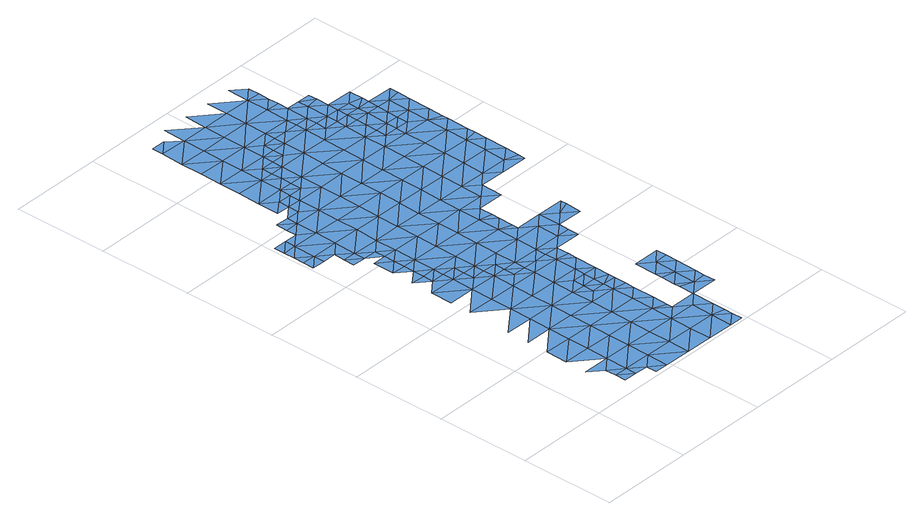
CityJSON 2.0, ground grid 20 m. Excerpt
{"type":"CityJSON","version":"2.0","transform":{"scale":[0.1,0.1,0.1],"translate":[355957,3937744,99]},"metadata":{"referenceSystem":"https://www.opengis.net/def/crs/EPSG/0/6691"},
"CityObjects":{
"waterbody1":{"type":"WaterBody","attributes":{"name":"9","class":"1140","function":"1","WaterBodyRiverFloodingRiskAttribute.description":"5","WaterBodyRiverFloodingRiskAttribute.rankOrg":"2","WaterBodyRiverFloodingRiskAttribute.adminType":"2","WaterBodyRiverFloodingRiskAttribute.scale":"L1"},"geometry":[{"type":"MultiSurface","lod":"1","boundaries":[[[0,1,2]],[[3,4,0]],[[0,2,3]],[[5,4,6]],[[6,7,8]],[[4,3,6]],[[2,9,3]],[[10,8,11]],[[9,12,3]],[[8,7,11]],[[13,9,14]],[[3,15,6]],[[16,17,18]],[[13,12,9]],[[10,11,16]],[[6,19,7]],[[15,19,6]],[[17,20,21]],[[3,12,15]],[[13,22,12]],[[11,7,23]],[[16,11,23]],[[12,24,15]],[[7,19,23]],[[25,17,16]],[[26,27,20]],[[28,29,30]],[[25,20,17]],[[29,27,26]],[[31,16,23]],[[12,22,24]],[[32,33,34]],[[30,35,36]],[[16,31,25]],[[34,36,32]],[[15,24,37]],[[35,30,29]],[[19,15,38]],[[20,39,26]],[[23,19,38]],[[40,24,22]],[[41,42,43]],[[15,37,38]],[[43,33,41]],[[44,29,26]],[[45,43,42]],[[20,25,46]],[[47,36,35]],[[48,35,29]],[[31,23,49]],[[50,37,24]],[[49,23,38]],[[20,46,39]],[[45,42,51]],[[44,48,29]],[[52,47,35]],[[48,53,35]],[[40,22,54]],[[55,51,56]],[[25,31,57]],[[53,52,35]],[[26,39,44]],[[31,49,57]],[[25,58,46]],[[50,24,40]],[[38,37,50]],[[59,49,38]],[[25,57,60]],[[61,48,44]],[[39,62,44]],[[58,25,60]],[[59,38,50]],[[54,63,40]],[[59,64,49]],[[39,46,65]],[[66,61,44]],[[62,67,44]],[[68,63,54]],[[57,69,60]],[[64,70,49]],[[67,66,44]],[[39,65,62]],[[40,63,50]],[[46,58,65]],[[57,49,70]],[[50,71,59]],[[72,73,60]],[[57,70,69]],[[60,69,72]],[[58,60,73]],[[74,75,76]],[[76,75,77]],[[63,78,50]],[[79,80,74]],[[81,64,59]],[[82,62,65]],[[83,59,71]],[[50,78,71]],[[81,59,83]],[[84,69,70]],[[58,85,65]],[[75,86,77]],[[87,88,68]],[[68,88,63]],[[65,89,82]],[[90,64,81]],[[58,73,91]],[[70,64,90]],[[85,89,65]],[[90,92,70]],[[63,93,78]],[[94,63,88]],[[95,96,97]],[[98,71,78]],[[95,77,96]],[[73,99,91]],[[85,58,91]],[[84,70,100]],[[93,63,94]],[[70,92,100]],[[75,101,86]],[[77,86,96]],[[99,102,91]],[[78,93,98]],[[101,103,86]],[[104,89,85]],[[105,106,107]],[[97,96,108]],[[105,97,106]],[[85,91,109]],[[110,111,86]],[[86,111,96]],[[91,102,109]],[[110,86,103]],[[97,108,106]],[[112,85,109]],[[107,113,114]],[[115,108,96]],[[104,85,116]],[[116,85,112]],[[117,115,96]],[[118,113,107]],[[96,111,117]],[[119,114,120]],[[118,107,106]],[[114,113,120]],[[121,108,115]],[[108,122,106]],[[122,118,106]],[[115,123,121]],[[124,113,118]],[[108,121,122]],[[123,125,121]],[[118,122,124]],[[126,127,121]],[[128,113,129]],[[121,125,126]],[[122,121,127]],[[113,124,129]],[[122,127,130]],[[124,122,131]],[[127,132,130]],[[131,122,130]],[[129,124,131]],[[132,133,130]],[[134,129,135]],[[129,131,135]],[[131,130,136]],[[130,133,136]],[[137,135,131]],[[136,133,138]],[[137,139,135]],[[140,131,136]],[[138,141,136]],[[137,131,140]],[[142,140,136]],[[141,142,136]],[[143,144,145]],[[144,141,146]],[[146,145,144]],[[147,137,140]],[[148,147,140]],[[148,140,142]],[[149,142,141]],[[144,149,141]],[[147,150,137]],[[150,151,137]],[[152,153,143]],[[154,137,151]],[[155,142,149]],[[144,143,153]],[[153,156,144]],[[144,156,149]],[[157,155,149]],[[157,149,156]],[[158,155,157]]]}]},
"waterbody2":{"type":"WaterBody","attributes":{"name":"9","class":"1140","function":"1","WaterBodyRiverFloodingRiskAttribute.description":"5","WaterBodyRiverFloodingRiskAttribute.rankOrg":"1","WaterBodyRiverFloodingRiskAttribute.adminType":"2","WaterBodyRiverFloodingRiskAttribute.scale":"L1"},"geometry":[{"type":"MultiSurface","lod":"1","boundaries":[[[84,159,160]],[[159,84,100]],[[72,84,160]],[[99,160,102]],[[99,72,160]],[[160,159,102]],[[69,84,72]],[[73,72,99]]]}]},
"waterbody3":{"type":"WaterBody","attributes":{"name":"9","class":"1140","function":"1","WaterBodyRiverFloodingRiskAttribute.description":"5","WaterBodyRiverFloodingRiskAttribute.rankOrg":"1","WaterBodyRiverFloodingRiskAttribute.adminType":"2","WaterBodyRiverFloodingRiskAttribute.scale":"L1"},"geometry":[{"type":"MultiSurface","lod":"1","boundaries":[[[74,101,75]],[[110,161,111]],[[111,161,162]],[[162,163,125]],[[125,163,164]],[[133,164,165]],[[138,133,165]],[[141,138,165]],[[166,167,168]],[[169,170,168]],[[171,172,173]],[[171,174,172]],[[175,172,174]],[[176,175,174]],[[175,176,177]],[[175,177,178]],[[32,36,179]],[[32,179,33]],[[33,179,180]],[[41,33,180]],[[42,41,180]],[[42,180,181]],[[182,181,180]],[[182,183,181]],[[184,183,182]],[[185,184,182]],[[186,184,185]],[[187,188,186]],[[186,188,184]],[[189,184,188]],[[190,189,188]],[[191,190,188]],[[192,190,193]],[[193,190,191]],[[194,193,191]],[[195,196,194]],[[195,197,196]],[[196,198,199]],[[200,201,202]],[[152,143,203]],[[198,204,199]],[[204,205,199]],[[132,164,133]],[[132,127,164]],[[126,164,127]],[[126,125,164]],[[123,162,125]],[[123,115,162]],[[117,162,115]],[[117,111,162]],[[110,103,161]],[[103,206,161]],[[207,206,103]],[[103,101,207]],[[161,206,208]],[[206,192,208]],[[209,192,206]],[[192,209,210]],[[210,209,211]],[[210,211,189]],[[189,211,212]],[[213,212,211]],[[212,183,189]],[[212,214,183]],[[215,214,212]],[[214,56,183]],[[55,56,214]],[[216,152,203]],[[205,216,203]],[[217,171,173]],[[74,80,207]],[[80,209,207]],[[218,209,80]],[[218,213,209]],[[219,213,218]],[[220,213,219]],[[220,215,213]],[[221,215,220]],[[221,222,215]],[[223,222,221]],[[224,225,221]],[[221,226,224]],[[227,226,220]],[[228,227,220]],[[227,228,229]],[[230,218,231]],[[67,82,232]],[[232,233,234]],[[233,116,235]],[[236,237,235]],[[238,237,236]],[[239,240,241]],[[242,240,243]],[[242,243,244]],[[245,244,246]],[[246,52,53]],[[246,66,245]],[[242,241,240]],[[242,247,241]],[[248,247,242]],[[238,248,237]],[[233,235,237]],[[234,233,237]],[[234,237,248]],[[234,248,242]],[[234,242,244]],[[234,244,245]],[[232,234,245]],[[66,232,245]],[[232,66,67]],[[62,82,67]],[[61,66,246]],[[61,246,48]],[[53,48,246]],[[249,168,170]],[[250,168,249]],[[168,250,166]],[[47,52,179]],[[251,179,52]],[[251,52,246]],[[251,246,244]],[[252,180,251]],[[244,252,251]],[[243,252,244]],[[243,185,252]],[[243,253,185]],[[240,253,243]],[[254,186,253]],[[253,177,254]],[[255,177,253]],[[240,255,253]],[[255,240,239]],[[256,238,257]],[[236,257,238]],[[258,236,235]],[[258,235,259]],[[259,235,116]],[[104,116,233]],[[104,233,89]],[[89,233,232]],[[82,89,232]],[[205,203,199]],[[199,203,260]],[[199,260,261]],[[262,199,261]],[[196,199,262]],[[194,196,262]],[[262,193,194]],[[262,208,193]],[[263,208,262]],[[261,263,262]],[[162,161,163]],[[163,161,263]],[[163,263,261]],[[260,163,261]],[[165,164,163]],[[165,163,260]],[[146,141,165]],[[145,146,165]],[[145,165,260]],[[203,145,260]],[[143,145,203]],[[167,264,168]],[[168,264,169]],[[264,265,169]],[[265,202,169]],[[200,198,201]],[[161,208,263]],[[196,201,198]],[[197,201,196]],[[201,197,266]],[[197,267,266]],[[267,197,195]],[[268,267,195]],[[268,195,194]],[[268,194,191]],[[187,268,191]],[[269,268,187]],[[254,269,187]],[[254,176,269]],[[176,270,269]],[[269,270,267]],[[267,270,271]],[[36,47,179]],[[251,180,179]],[[182,180,252]],[[182,252,185]],[[253,186,185]],[[187,191,188]],[[254,187,186]],[[269,267,268]],[[223,221,225]],[[222,214,215]],[[221,220,226]],[[213,215,212]],[[220,219,228]],[[230,219,218]],[[209,213,211]],[[206,207,209]],[[101,74,207]],[[218,80,79]],[[79,231,218]],[[266,267,271]],[[272,266,271]],[[272,273,266]],[[271,274,272]],[[274,271,275]],[[176,174,270]],[[177,176,254]],[[178,177,255]],[[256,257,276]],[[277,55,278]],[[51,42,181]],[[51,181,56]],[[278,55,214]],[[278,214,222]],[[56,181,183]],[[189,183,184]],[[210,189,190]],[[192,210,190]],[[208,192,193]],[[279,280,169]],[[273,279,266]],[[171,281,282]],[[201,266,279]],[[171,217,281]],[[281,275,282]],[[283,279,273]],[[283,280,279]],[[280,170,169]],[[284,276,257]],[[236,284,257]],[[201,279,202]],[[202,279,169]],[[271,270,282]],[[282,270,174]],[[171,282,174]],[[275,271,282]]]}]},
"waterbody4":{"type":"WaterBody","attributes":{"name":"9","class":"1140","function":"1","WaterBodyRiverFloodingRiskAttribute.description":"5","WaterBodyRiverFloodingRiskAttribute.rankOrg":"1","WaterBodyRiverFloodingRiskAttribute.adminType":"2","WaterBodyRiverFloodingRiskAttribute.scale":"L1"},"geometry":[{"type":"MultiSurface","lod":"1","boundaries":[[[285,286,287]],[[288,285,287]],[[289,290,291]],[[292,291,287]],[[293,288,290]],[[290,288,287]],[[287,291,290]],[[294,98,295]],[[296,292,295]],[[295,292,287]],[[287,286,295]],[[296,295,297]],[[294,295,286]],[[289,298,290]],[[298,293,290]],[[98,297,295]]]}]},
"waterbody5":{"type":"WaterBody","attributes":{"name":"9","class":"1140","function":"1","WaterBodyRiverFloodingRiskAttribute.description":"5","WaterBodyRiverFloodingRiskAttribute.rankOrg":"2","WaterBodyRiverFloodingRiskAttribute.adminType":"2","WaterBodyRiverFloodingRiskAttribute.scale":"L1"},"geometry":[{"type":"MultiSurface","lod":"1","boundaries":[[[216,299,152]],[[300,299,205]],[[204,198,300]],[[200,300,198]],[[216,205,299]],[[301,152,299]],[[200,265,300]],[[200,202,265]],[[167,301,299]],[[166,301,167]],[[300,205,204]],[[265,264,300]],[[299,300,264]],[[167,299,264]]]}]},
"waterbody6":{"type":"WaterBody","attributes":{"name":"9","class":"1140","function":"1","WaterBodyRiverFloodingRiskAttribute.description":"5","WaterBodyRiverFloodingRiskAttribute.rankOrg":"1","WaterBodyRiverFloodingRiskAttribute.adminType":"2","WaterBodyRiverFloodingRiskAttribute.scale":"L1"},"geometry":[{"type":"MultiSurface","lod":"1","boundaries":[[[156,302,303]],[[156,153,302]],[[301,153,152]],[[301,302,153]],[[301,304,302]],[[304,301,166]],[[303,302,304]]]}]}
},
"vertices":[
[110,57,1],[110,34,1],[138,34,1],[138,57,1],[110,80,1],[83,104,1],[139,103,1],[140,149,1],[83,150,1],[166,33,1],[84,196,1],[141,195,1],[195,56,1],[194,10,1],[166,10,1],[196,102,1],[141,242,1],[142,288,1],[85,242,1],[197,148,1],[143,334,1],[85,289,1],[251,9,1],[197,194,1],[252,55,1],[199,287,1],[144,380,1],[87,381,1],[88,427,1],[144,426,1],[88,474,1],[198,241,1],[118,519,1],[118,542,1],[89,520,1],[145,473,1],[117,496,1],[252,101,1],[253,147,1],[200,379,1],[308,54,1],[118,565,1],[119,589,1],[90,566,1],[201,425,1],[91,612,1],[200,333,1],[145,496,1],[173,449,1],[254,193,1],[309,100,1],[119,612,1],[174,495,1],[173,472,1],[308,8,1],[91,635,1],[119,635,1],[255,240,1],[256,332,1],[310,146,1],[255,286,1],[201,449,1],[229,402,1],[365,53,1],[311,193,1],[257,378,1],[230,448,1],[229,425,1],[364,7,1],[283,262,1],[311,239,1],[338,123,1],[284,285,1],[284,309,1],[123,843,2],[123,866,2],[94,843,2],[95,889,2],[366,99,1],[94,820,2],[122,820,2],[339,169,1],[257,401,1],[338,135,1],[312,262,1],[314,377,1],[152,889,2],[393,6,1],[393,29,1],[286,401,1],[339,215,1],[313,331,1],[340,235,1],[394,76,1],[393,47,1],[96,936,2],[153,935,2],[97,982,2],[394,122,1],[312,308,1],[340,261,1],[151,865,2],[341,308,1],[180,865,2],[314,401,1],[97,1028,2],[154,1027,2],[98,1074,2],[153,981,2],[341,354,1],[180,888,2],[181,911,2],[342,372,1],[156,1120,2],[99,1121,2],[181,957,2],[342,400,1],[181,934,2],[155,1073,2],[99,1144,3],[128,1143,3],[210,980,2],[211,1026,2],[210,957,2],[211,1073,2],[238,957,2],[238,980,2],[239,1003,2],[156,1166,3],[212,1119,2],[267,1025,3],[268,1072,3],[267,1002,3],[295,1002,3],[213,1165,3],[269,1118,3],[324,1024,3],[325,1117,3],[324,1001,3],[270,1164,3],[325,1071,3],[352,1001,3],[353,1047,3],[380,954,3],[380,977,3],[351,955,3],[352,978,3],[353,1093,3],[353,1070,3],[381,1024,3],[354,1116,3],[354,1140,3],[408,954,3],[408,977,3],[326,1163,3],[381,1047,3],[409,1000,3],[409,1028,3],[409,1046,3],
[340,275,1],[312,285,1],
[208,888,2],[209,934,2],[266,933,3],[267,979,3],[323,978,3],[464,953,3],[464,930,3],[492,929,3],[492,883,2],[520,906,2],[488,652,1],[459,629,1],[516,628,1],[431,653,1],[403,630,1],[375,654,1],[374,608,1],[402,584,1],[146,519,1],[147,565,1],[147,611,1],[204,610,1],[148,657,1],[205,657,1],[261,609,1],[261,656,1],[319,701,2],[262,702,2],[205,703,2],[263,748,2],[320,747,2],[207,795,2],[264,794,2],[320,793,2],[377,792,2],[378,839,2],[434,792,2],[406,861,2],[378,885,2],[435,861,2],[434,838,2],[463,860,2],[379,931,3],[407,884,2],[407,908,2],[208,841,2],[151,842,2],[264,841,2],[150,796,2],[206,749,2],[150,750,2],[149,704,2],[93,751,2],[91,658,1],[92,705,2],[407,931,3],[516,643,1],[94,797,2],[65,774,2],[36,752,2],[36,706,2],[64,682,2],[35,682,2],[7,706,2],[7,683,2],[8,729,2],[8,752,2],[37,775,2],[8,775,2],[65,797,2],[66,821,2],[258,425,1],[314,424,1],[315,470,1],[371,423,1],[400,445,1],[372,469,1],[400,492,1],[345,555,1],[317,562,1],[344,539,1],[316,516,1],[260,563,1],[259,517,1],[258,471,1],[202,472,1],[344,507,1],[344,493,1],[521,933,2],[521,952,3],[203,518,1],[203,564,1],[317,609,1],[318,655,1],[345,585,1],[457,491,1],[428,468,1],[399,423,1],[399,399,1],[322,932,3],[322,886,2],[321,840,2],[265,887,2],[464,907,2],[463,884,2],[490,791,2],[433,745,2],[376,746,2],[375,700,2],[432,699,2],[489,744,2],[518,767,2],[519,813,2],[518,749,2],[517,721,2],[457,479,1],[63,636,1],[63,659,1],[491,837,2],[520,860,2],[517,675,2],[489,698,2],[519,825,2],[456,444,1],
[396,197,1],[395,168,1],[424,191,1],[396,214,1],[453,238,1],[425,237,1],[453,213,1],[452,167,1],[397,261,1],[395,155,1],[423,145,1],[451,147,1],[451,121,1],[453,260,1],
[436,930,3],[435,884,2],[436,953,3],
[437,976,3],[465,999,3],[465,969,3]
]}
